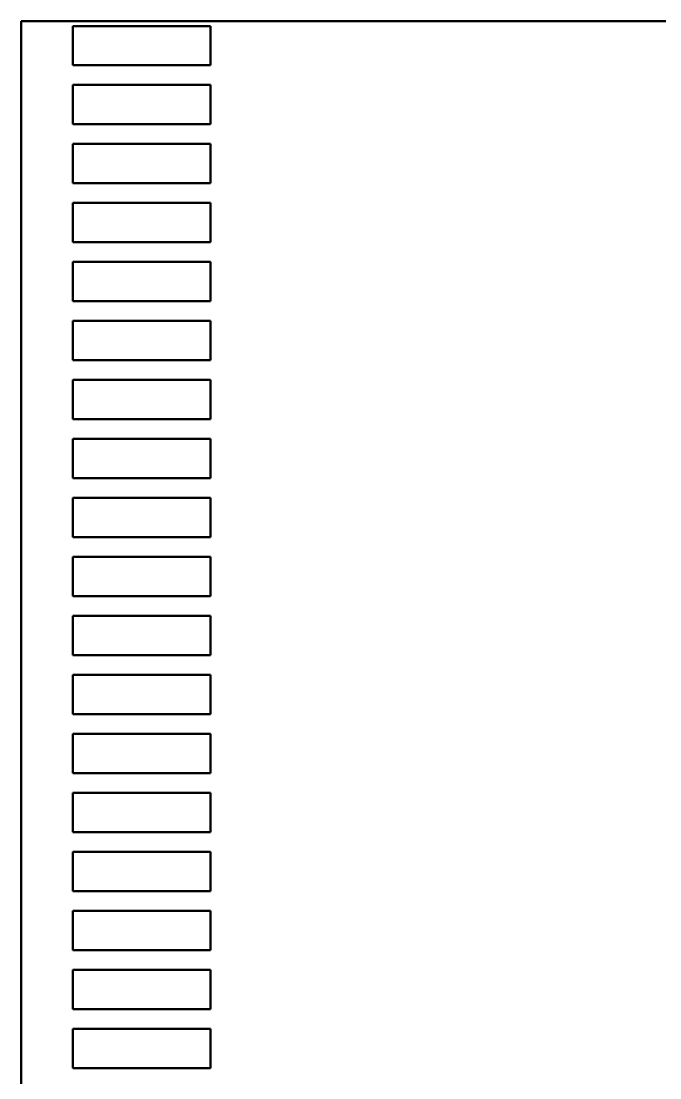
# Model space of a CAD drawing. Header units: millimetres. Extents: x 44692 to 659456, y -26273 to 96111.
# Drawn here: x 241236 to 247729, y 11590 to 22340 of the extents above; entities that cross this region are included whole.
import ezdxf

# ---------------------------------------------------------------- set-up
doc = ezdxf.new("R2010")
doc.units = ezdxf.units.MM
doc.header["$LTSCALE"] = 100
doc.layers.add('Paredes', color=7, linetype='Continuous', lineweight=50)

msp = doc.modelspace()

# ---------------------------------------------------------------- linework, layer by layer
at = {"layer": 'Paredes'}
for p, q in [((241235.5, 6130.504), (241235.5, 22339.5)), ((256291, 22339.5), (241235.5, 22339.5)), ((243160.07, 22289.933), (241760.07, 22289.933)), ((241760.07, 22289.933), (241760.07, 21889.933)), ((243160.07, 22089.933), (243160.07, 22289.933)), ((243160.07, 21889.933), (243160.07, 22089.933)), ((241760.07, 21889.933), (243160.07, 21889.933)), ((243160.07, 21689.933), (241760.07, 21689.933)), ((241760.07, 21689.933), (241760.07, 21289.933)), ((243160.07, 21489.933), (243160.07, 21689.933)), ((243160.07, 21289.933), (243160.07, 21489.933)), ((241760.07, 21289.933), (243160.07, 21289.933)), ((243160.07, 21089.933), (241760.07, 21089.933)), ((241760.07, 21089.933), (241760.07, 20689.933)), ((243160.07, 20889.933), (243160.07, 21089.933)), ((243160.07, 20689.933), (243160.07, 20889.933)), ((241760.07, 20689.933), (243160.07, 20689.933)), ((243160.07, 20489.933), (241760.07, 20489.933)), ((241760.07, 20489.933), (241760.07, 20089.933)), ((243160.07, 20289.933), (243160.07, 20489.933)), ((243160.07, 20089.933), (243160.07, 20289.933)), ((241760.07, 20089.933), (243160.07, 20089.933)), ((243160.07, 19889.933), (241760.07, 19889.933)), ((241760.07, 19889.933), (241760.07, 19489.933)), ((243160.07, 19689.933), (243160.07, 19889.933)), ((243160.07, 19489.933), (243160.07, 19689.933)), ((241760.07, 19489.933), (243160.07, 19489.933)), ((243160.07, 19289.933), (241760.07, 19289.933)), ((241760.07, 19289.933), (241760.07, 18889.933)), ((243160.07, 19089.933), (243160.07, 19289.933)), ((243160.07, 18889.933), (243160.07, 19089.933)), ((241760.07, 18889.933), (243160.07, 18889.933)), ((243160.07, 18689.933), (241760.07, 18689.933)), ((241760.07, 18689.933), (241760.07, 18289.933)), ((243160.07, 18489.933), (243160.07, 18689.933)), ((243160.07, 18289.933), (243160.07, 18489.933)), ((241760.07, 18289.933), (243160.07, 18289.933)), ((243160.07, 18089.933), (241760.07, 18089.933)), ((241760.07, 18089.933), (241760.07, 17689.933)), ((243160.07, 17889.933), (243160.07, 18089.933)), ((243160.07, 17689.933), (243160.07, 17889.933)), ((241760.07, 17689.933), (243160.07, 17689.933)), ((243160.07, 17489.933), (241760.07, 17489.933)), ((241760.07, 17489.933), (241760.07, 17089.933)), ((243160.07, 17289.933), (243160.07, 17489.933)), ((243160.07, 17089.933), (243160.07, 17289.933)), ((241760.07, 17089.933), (243160.07, 17089.933)), ((243160.07, 16889.933), (241760.07, 16889.933)), ((241760.07, 16889.933), (241760.07, 16489.933)), ((243160.07, 16689.933), (243160.07, 16889.933)), ((243160.07, 16489.933), (243160.07, 16689.933)), ((241760.07, 16489.933), (243160.07, 16489.933)), ((243160.07, 16289.933), (241760.07, 16289.933)), ((241760.07, 16289.933), (241760.07, 15889.933)), ((243160.07, 16089.933), (243160.07, 16289.933)), ((243160.07, 15889.933), (243160.07, 16089.933)), ((241760.07, 15889.933), (243160.07, 15889.933)), ((243160.07, 15689.933), (241760.07, 15689.933)), ((241760.07, 15689.933), (241760.07, 15289.933)), ((243160.07, 15489.933), (243160.07, 15689.933)), ((243160.07, 15289.933), (243160.07, 15489.933)), ((241760.07, 15289.933), (243160.07, 15289.933)), ((243160.07, 15089.933), (241760.07, 15089.933)), ((241760.07, 15089.933), (241760.07, 14689.933)), ((243160.07, 14889.933), (243160.07, 15089.933)), ((243160.07, 14689.933), (243160.07, 14889.933)), ((241760.07, 14689.933), (243160.07, 14689.933)), ((243160.07, 14489.933), (241760.07, 14489.933)), ((241760.07, 14489.933), (241760.07, 14089.933)), ((243160.07, 14289.933), (243160.07, 14489.933)), ((243160.07, 14089.933), (243160.07, 14289.933)), ((241760.07, 14089.933), (243160.07, 14089.933)), ((243160.07, 13889.933), (241760.07, 13889.933)), ((241760.07, 13889.933), (241760.07, 13489.933)), ((243160.07, 13689.933), (243160.07, 13889.933)), ((243160.07, 13489.933), (243160.07, 13689.933)), ((241760.07, 13489.933), (243160.07, 13489.933)), ((243160.07, 13289.933), (241760.07, 13289.933)), ((241760.07, 13289.933), (241760.07, 12889.933)), ((243160.07, 13089.933), (243160.07, 13289.933)), ((243160.07, 12889.933), (243160.07, 13089.933)), ((241760.07, 12889.933), (243160.07, 12889.933)), ((243160.07, 12689.933), (241760.07, 12689.933)), ((241760.07, 12689.933), (241760.07, 12289.933)), ((243160.07, 12489.933), (243160.07, 12689.933)), ((243160.07, 12289.933), (243160.07, 12489.933)), ((241760.07, 12289.933), (243160.07, 12289.933)), ((243160.07, 12089.933), (241760.07, 12089.933)), ((241760.07, 12089.933), (241760.07, 11689.933)), ((243160.07, 11889.933), (243160.07, 12089.933)), ((243160.07, 11689.933), (243160.07, 11889.933)), ((241760.07, 11689.933), (243160.07, 11689.933))]:
    msp.add_line(p, q, dxfattribs=at)

doc.saveas('drawing.dxf')
